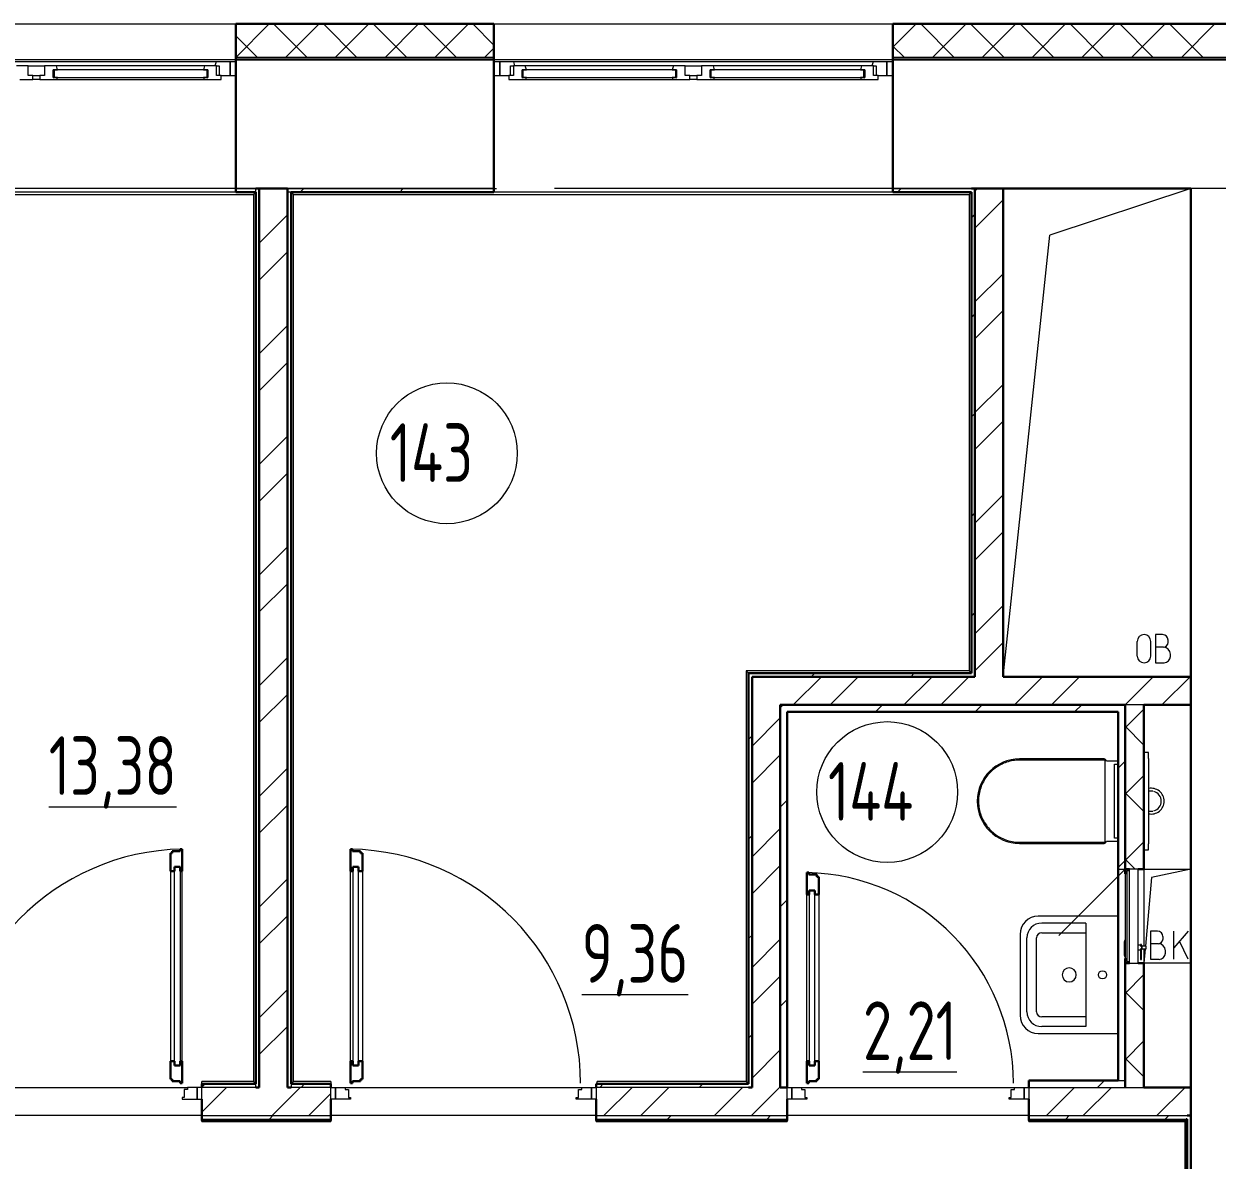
# Model space of a CAD drawing. Header units: millimetres. Extents: x -396912 to 182286, y -43638 to 41610.
# Drawn here: x -34369 to -29284, y 23633 to 28474 of the extents above; entities that cross this region are included whole.
import ezdxf

# ---------------------------------------------------------------- set-up
doc = ezdxf.new("R2010")
doc.units = ezdxf.units.MM
doc.linetypes.add('ADSK_Линия сетки', pattern=[25, 20, -2.5, 0, -2.5])
for name, color, linetype, lineweight in [('_ Окна', 7, 'Continuous', 9), ('Двери', 252, 'Continuous', 9), ('Линии', 7, 'Continuous', 9), ('Марки помещений', 252, 'Continuous', 20), ('Обобщенные модели', 252, 'Continuous', 18), ('Оборудование', 8, 'Continuous', 18), ('Ограждение', 252, 'Continuous', 9), ('Окна', 252, 'Continuous', 9), ('Оси', 252, 'Continuous', 9), ('Перекрытие', 252, 'Continuous', 18), ('Сантехника', 252, 'Continuous', 9), ('Стены внутренние', 7, 'Continuous', 18), ('Стены наружные', 7, 'Continuous', 18), ('Стены штриховка', 7, 'Continuous', 9)]:
    doc.layers.add(name, color=color, linetype=linetype, lineweight=lineweight)
doc.layers.add('Двери открывание', color=7, linetype='Continuous', lineweight=9, true_color=0xc0c0c0)
doc.styles.add('GOST Common_3', font='', dxfattribs={"height": 3.5})
doc.styles.get('GOST Common_3').set_extended_font_data('GOST 2.304 type A')
pattern_1 = [(0, (-32121.8, 94), (0, 600), []), (90, (-32121.8, 94), (-600, 4e-14), [])]

# ---------------------------------------------------------------- blocks, each defined once
blk = doc.blocks.new('1 этаж')
at = {"layer": 'Ограждение', "true_color": 0x636466}
h = blk.add_hatch(dxfattribs=at)
h.set_pattern_fill('FP_33', color=251, style=0, pattern_type=2)
h.set_pattern_definition([(0, (-32126.8, 94), (0, 600), []), (90, (-32126.8, 94), (-600, 4e-14), [])])
h.paths.add_polyline_path([(-36817.8, 22879.3), (-36817.8, 22884.3), (-37632.8, 22884.3), (-37632.8, 22879.3)])
h = blk.add_hatch(dxfattribs=at)
h.set_pattern_fill('FP_25', color=251, style=0, pattern_type=2)
h.set_pattern_definition(pattern_1)
h.paths.add_polyline_path([(-35122.8, 22879.3), (-35117.8, 22884.3), (-35787.8, 22884.3), (-35787.8, 22879.3), (-35197.1, 22879.3)])
h = blk.add_hatch(dxfattribs=at)
h.set_pattern_fill('FP_25', color=251, style=0, pattern_type=2)
h.set_pattern_definition(pattern_1)
h.paths.add_polyline_path([(-35117.8, 21324.3), (-35117.8, 22884.3), (-35122.8, 22879.3), (-35122.8, 21329.3), (-35119.2, 21325.7)])
at = {"color": 251, "lineweight": 18, "true_color": 0x636466}
for p, q in [((-35297.8, 23954.3), (-35097.8, 23954.3)), ((-35097.8, 23954.3), (-35265.4, 23919.6)), ((-35265.4, 23919.6), (-35291.4, 23626.9)), ((-35239.7, 23690.4), (-35269.7, 23690.4)), ((-35269.7, 23690.4), (-35269.7, 23570.4)), ((-35216.3, 23657), (-35216.3, 23667)), ((-35109.7, 23690.4), (-35169.7, 23618.8)), ((-35169.7, 23570.4), (-35169.7, 23690.4)), ((-35292.5, 23614.6), (-35297.8, 23554.3)), ((-35236.3, 23637), (-35269.7, 23637)), ((-35206.3, 23597), (-35206.3, 23607)), ((-35109.7, 23570.4), (-35145.6, 23647.5)), ((-35097.8, 23554.3), (-35297.8, 23554.3)), ((-35269.7, 23570.4), (-35233, 23570.4))]:
    blk.add_line(p, q, dxfattribs=at)
for centre, radius, start, end in [((-35239.7, 23667), 23.3, 0, 90), ((-35236.3, 23657), 20, 270, 0), ((-35236.3, 23607), 30, 0, 90), ((-35233, 23597), 26.7, 270, 0)]:
    blk.add_arc(centre, radius, start, end, dxfattribs=at)
at = {"layer": '_ Окна', "color": 251, "lineweight": 18, "true_color": 0x636466}
for p, q in [((-40052.8, 27377.3), (-40103.2, 27377.3)), ((-40052.8, 27336.3), (-40052.8, 27377.3)), ((-39982.8, 27377.3), (-39982.8, 27336.3)), ((-39932.4, 27377.3), (-39982.8, 27377.3)), ((-39927.8, 27360.3), (-39932.4, 27377.3)), ((-39301.2, 27377.3), (-39305.8, 27360.3)), ((-39250.8, 27377.3), (-39301.2, 27377.3)), ((-39252.2, 27394.3), (-39256.8, 27377.3)), ((-39192.8, 27394.3), (-39252.2, 27394.3)), ((-39250.8, 27336.3), (-39250.8, 27377.3)), ((-39250.8, 27377.3), (-39238.8, 27377.3)), ((-39238.8, 27377.3), (-39238.8, 27336.3)), ((-39192.8, 27336.3), (-39192.8, 27394.3)), ((-37983.4, 27394.3), (-38042.8, 27394.3)), ((-38042.8, 27394.3), (-38042.8, 27336.3)), ((-37996.8, 27336.3), (-37996.8, 27377.3)), ((-37996.8, 27377.3), (-37984.8, 27377.3)), ((-37984.8, 27377.3), (-37984.8, 27336.3)), ((-37934.4, 27377.3), (-37984.8, 27377.3)), ((-37978.8, 27377.3), (-37983.4, 27394.3)), ((-37929.8, 27360.3), (-37934.4, 27377.3)), ((-37303.2, 27377.3), (-37307.8, 27360.3)), ((-37252.8, 27377.3), (-37303.2, 27377.3)), ((-37252.8, 27336.3), (-37252.8, 27377.3)), ((-37182.8, 27377.3), (-37182.8, 27336.3)), ((-37132.4, 27377.3), (-37182.8, 27377.3)), ((-37127.8, 27360.3), (-37132.4, 27377.3)), ((-36501.2, 27377.3), (-36505.8, 27360.3)), ((-36450.8, 27377.3), (-36501.2, 27377.3)), ((-36452.2, 27394.3), (-36456.8, 27377.3)), ((-36392.8, 27394.3), (-36452.2, 27394.3)), ((-36450.8, 27336.3), (-36450.8, 27377.3)), ((-36450.8, 27377.3), (-36438.8, 27377.3)), ((-36438.8, 27377.3), (-36438.8, 27336.3)), ((-36392.8, 27336.3), (-36392.8, 27394.3)), ((-40088.8, 27319.3), (-40032.8, 27319.3)), ((-40032.8, 27336.3), (-40052.8, 27336.3)), ((-40032.8, 27319.3), (-40032.8, 27336.3)), ((-39982.8, 27336.3), (-40002.8, 27336.3)), ((-40002.8, 27336.3), (-40002.8, 27319.3)), ((-40002.8, 27319.3), (-39946.8, 27319.3)), ((-39946.8, 27319.3), (-39945.8, 27320.3)), ((-39945.8, 27328.3), (-39945.8, 27360.3)), ((-39945.8, 27360.3), (-39927.8, 27360.3)), ((-39927.8, 27328.3), (-39945.8, 27328.3)), ((-39945.8, 27320.3), (-39944.8, 27319.3)), ((-39944.8, 27319.3), (-39930.2, 27319.3)), ((-39930.2, 27319.3), (-39927.8, 27328.3)), ((-39305.8, 27360.3), (-39287.8, 27360.3)), ((-39287.8, 27328.3), (-39305.8, 27328.3)), ((-39305.8, 27328.3), (-39303.4, 27319.3)), ((-39303.4, 27319.3), (-39288.8, 27319.3)), ((-39288.8, 27319.3), (-39287.8, 27320.3)), ((-39287.8, 27360.3), (-39287.8, 27328.3)), ((-39287.8, 27320.3), (-39286.8, 27319.3)), ((-39286.8, 27319.3), (-39230.8, 27319.3)), ((-39230.8, 27336.3), (-39250.8, 27336.3)), ((-39230.8, 27319.3), (-39230.8, 27336.3)), ((-39230.8, 27336.3), (-39192.8, 27336.3)), ((-38042.8, 27336.3), (-38004.8, 27336.3)), ((-37984.8, 27336.3), (-38004.8, 27336.3)), ((-38004.8, 27336.3), (-38004.8, 27319.3)), ((-38004.8, 27319.3), (-37948.8, 27319.3)), ((-37948.8, 27319.3), (-37947.8, 27320.3)), ((-37947.8, 27328.3), (-37947.8, 27360.3)), ((-37947.8, 27360.3), (-37929.8, 27360.3)), ((-37929.8, 27328.3), (-37947.8, 27328.3)), ((-37947.8, 27320.3), (-37946.8, 27319.3)), ((-37946.8, 27319.3), (-37932.2, 27319.3)), ((-37932.2, 27319.3), (-37929.8, 27328.3)), ((-37307.8, 27360.3), (-37289.8, 27360.3)), ((-37289.8, 27328.3), (-37307.8, 27328.3)), ((-37307.8, 27328.3), (-37305.4, 27319.3)), ((-37305.4, 27319.3), (-37290.8, 27319.3)), ((-37290.8, 27319.3), (-37289.8, 27320.3)), ((-37289.8, 27360.3), (-37289.8, 27328.3)), ((-37289.8, 27320.3), (-37288.8, 27319.3)), ((-37288.8, 27319.3), (-37232.8, 27319.3)), ((-37232.8, 27336.3), (-37252.8, 27336.3)), ((-37232.8, 27319.3), (-37232.8, 27336.3)), ((-37182.8, 27336.3), (-37202.8, 27336.3)), ((-37202.8, 27336.3), (-37202.8, 27319.3)), ((-37202.8, 27319.3), (-37146.8, 27319.3)), ((-37146.8, 27319.3), (-37145.8, 27320.3)), ((-37145.8, 27328.3), (-37145.8, 27360.3)), ((-37145.8, 27360.3), (-37127.8, 27360.3)), ((-37127.8, 27328.3), (-37145.8, 27328.3)), ((-37145.8, 27320.3), (-37144.8, 27319.3)), ((-37144.8, 27319.3), (-37130.2, 27319.3)), ((-37130.2, 27319.3), (-37127.8, 27328.3)), ((-36505.8, 27360.3), (-36487.8, 27360.3)), ((-36487.8, 27328.3), (-36505.8, 27328.3)), ((-36505.8, 27328.3), (-36503.4, 27319.3)), ((-36503.4, 27319.3), (-36488.8, 27319.3)), ((-36488.8, 27319.3), (-36487.8, 27320.3)), ((-36487.8, 27360.3), (-36487.8, 27328.3)), ((-36487.8, 27320.3), (-36486.8, 27319.3)), ((-36486.8, 27319.3), (-36430.8, 27319.3)), ((-36430.8, 27336.3), (-36450.8, 27336.3)), ((-36430.8, 27319.3), (-36430.8, 27336.3)), ((-36430.8, 27336.3), (-36392.8, 27336.3))]:
    blk.add_line(p, q, dxfattribs=at)
at = {"layer": '_ Окна', "color": 251, "true_color": 0x636466}
for p, q in [((-39167.8, 27394.3), (-39192.8, 27394.3)), ((-39192.8, 27394.3), (-39192.8, 27336.3)), ((-38042.8, 27394.3), (-38067.8, 27394.3)), ((-38042.8, 27336.3), (-38042.8, 27394.3)), ((-36367.8, 27394.3), (-36392.8, 27394.3)), ((-36392.8, 27394.3), (-36392.8, 27336.3)), ((-39942.8, 27360.3), (-39945.8, 27360.3)), ((-39945.8, 27360.3), (-39945.8, 27328.3)), ((-39945.8, 27328.3), (-39942.8, 27328.3)), ((-39290.8, 27360.3), (-39942.8, 27360.3)), ((-39942.8, 27360.3), (-39942.8, 27328.3)), ((-39942.8, 27328.3), (-39942.8, 27360.3)), ((-39942.8, 27328.3), (-39290.8, 27328.3)), ((-39290.8, 27328.3), (-39290.8, 27360.3)), ((-39290.8, 27360.3), (-39290.8, 27328.3)), ((-39287.8, 27360.3), (-39290.8, 27360.3)), ((-39290.8, 27328.3), (-39287.8, 27328.3)), ((-39287.8, 27328.3), (-39287.8, 27360.3)), ((-39192.8, 27336.3), (-39167.8, 27336.3)), ((-38067.8, 27336.3), (-38042.8, 27336.3)), ((-37944.8, 27360.3), (-37947.8, 27360.3)), ((-37947.8, 27360.3), (-37947.8, 27328.3)), ((-37947.8, 27328.3), (-37944.8, 27328.3)), ((-37292.8, 27360.3), (-37944.8, 27360.3)), ((-37944.8, 27360.3), (-37944.8, 27328.3)), ((-37944.8, 27328.3), (-37944.8, 27360.3)), ((-37944.8, 27328.3), (-37292.8, 27328.3)), ((-37292.8, 27328.3), (-37292.8, 27360.3)), ((-37292.8, 27360.3), (-37292.8, 27328.3)), ((-37289.8, 27360.3), (-37292.8, 27360.3)), ((-37292.8, 27328.3), (-37289.8, 27328.3)), ((-37289.8, 27328.3), (-37289.8, 27360.3)), ((-37142.8, 27360.3), (-37145.8, 27360.3)), ((-37145.8, 27360.3), (-37145.8, 27328.3)), ((-37145.8, 27328.3), (-37142.8, 27328.3)), ((-36490.8, 27360.3), (-37142.8, 27360.3)), ((-37142.8, 27360.3), (-37142.8, 27328.3)), ((-37142.8, 27328.3), (-37142.8, 27360.3)), ((-37142.8, 27328.3), (-36490.8, 27328.3)), ((-36490.8, 27328.3), (-36490.8, 27360.3)), ((-36490.8, 27360.3), (-36490.8, 27328.3)), ((-36487.8, 27360.3), (-36490.8, 27360.3)), ((-36490.8, 27328.3), (-36487.8, 27328.3)), ((-36487.8, 27328.3), (-36487.8, 27360.3)), ((-36392.8, 27336.3), (-36367.8, 27336.3))]:
    blk.add_line(p, q, dxfattribs=at)
at = {"layer": 'Двери', "color": 251, "lineweight": 30, "true_color": 0x636466}
for p, q in [((-39438.8, 24022.3), (-39446.8, 24022.3)), ((-39446.8, 24022.3), (-39446.8, 23946.3)), ((-39404.8, 24031.3), (-39438.8, 24031.3)), ((-39438.8, 24031.3), (-39438.8, 24022.3)), ((-39396.8, 24040.3), (-39404.8, 24040.3)), ((-39404.8, 24040.3), (-39404.8, 24031.3)), ((-39396.8, 23946.3), (-39396.8, 24040.3)), ((-38678.8, 24040.3), (-38670.8, 24040.3)), ((-38678.8, 23946.3), (-38678.8, 24040.3)), ((-38670.8, 24040.3), (-38670.8, 24031.3)), ((-38670.8, 24031.3), (-38636.8, 24031.3)), ((-38636.8, 24031.3), (-38636.8, 24022.3)), ((-38636.8, 24022.3), (-38628.8, 24022.3)), ((-38628.8, 24022.3), (-38628.8, 23946.3)), ((-39429.8, 23946.3), (-39429.8, 23964.3)), ((-39429.8, 23964.3), (-39405.8, 23964.3)), ((-39405.8, 23964.3), (-39405.8, 23946.3)), ((-38669.8, 23964.3), (-38669.8, 23946.3)), ((-38645.8, 23964.3), (-38669.8, 23964.3)), ((-38645.8, 23946.3), (-38645.8, 23964.3)), ((-39446.8, 23946.3), (-39429.8, 23946.3)), ((-39405.8, 23946.3), (-39396.8, 23946.3)), ((-38669.8, 23946.3), (-38678.8, 23946.3)), ((-38628.8, 23946.3), (-38645.8, 23946.3)), ((-36733.8, 23940.3), (-36725.8, 23940.3)), ((-36733.8, 23846.3), (-36733.8, 23940.3)), ((-36725.8, 23940.3), (-36725.8, 23931.3)), ((-36725.8, 23931.3), (-36691.8, 23931.3)), ((-36691.8, 23931.3), (-36691.8, 23922.3)), ((-36691.8, 23922.3), (-36683.8, 23922.3)), ((-36683.8, 23922.3), (-36683.8, 23846.3)), ((-36724.8, 23864.3), (-36724.8, 23846.3)), ((-36700.8, 23864.3), (-36724.8, 23864.3)), ((-36700.8, 23846.3), (-36700.8, 23864.3)), ((-36724.8, 23846.3), (-36733.8, 23846.3)), ((-36683.8, 23846.3), (-36700.8, 23846.3)), ((-39446.8, 23136.3), (-39446.8, 23060.3)), ((-39446.8, 23136.3), (-39429.8, 23136.3)), ((-39429.8, 23136.3), (-39429.8, 23118.3)), ((-39429.8, 23118.3), (-39405.8, 23118.3)), ((-39405.8, 23136.3), (-39396.8, 23136.3)), ((-39405.8, 23118.3), (-39405.8, 23136.3)), ((-39396.8, 23042.3), (-39396.8, 23136.3)), ((-38678.8, 23042.3), (-38678.8, 23136.3)), ((-38669.8, 23136.3), (-38678.8, 23136.3)), ((-38669.8, 23118.3), (-38669.8, 23136.3)), ((-38645.8, 23118.3), (-38669.8, 23118.3)), ((-38645.8, 23136.3), (-38645.8, 23118.3)), ((-38628.8, 23136.3), (-38645.8, 23136.3)), ((-38628.8, 23136.3), (-38628.8, 23060.3)), ((-36733.8, 23042.3), (-36733.8, 23136.3)), ((-36724.8, 23136.3), (-36733.8, 23136.3)), ((-36724.8, 23118.3), (-36724.8, 23136.3)), ((-36700.8, 23118.3), (-36724.8, 23118.3)), ((-36700.8, 23136.3), (-36700.8, 23118.3)), ((-36683.8, 23136.3), (-36700.8, 23136.3)), ((-36683.8, 23136.3), (-36683.8, 23060.3)), ((-39446.8, 23060.3), (-39438.8, 23060.3)), ((-39438.8, 23060.3), (-39438.8, 23051.3)), ((-39438.8, 23051.3), (-39404.8, 23051.3)), ((-39404.8, 23051.3), (-39404.8, 23042.3)), ((-39404.8, 23042.3), (-39396.8, 23042.3)), ((-38670.8, 23042.3), (-38678.8, 23042.3)), ((-38670.8, 23051.3), (-38670.8, 23042.3)), ((-38636.8, 23051.3), (-38670.8, 23051.3)), ((-38636.8, 23060.3), (-38636.8, 23051.3)), ((-38628.8, 23060.3), (-38636.8, 23060.3)), ((-36725.8, 23042.3), (-36733.8, 23042.3)), ((-36725.8, 23051.3), (-36725.8, 23042.3)), ((-36691.8, 23051.3), (-36725.8, 23051.3)), ((-36691.8, 23060.3), (-36691.8, 23051.3)), ((-36683.8, 23060.3), (-36691.8, 23060.3))]:
    blk.add_line(p, q, dxfattribs=at)
at = {"layer": 'Двери', "color": 251, "true_color": 0x636466}
for p, q in [((-39429.8, 23118.3), (-39429.8, 23964.3)), ((-39429.8, 23964.3), (-39405.8, 23964.3)), ((-39405.8, 23964.3), (-39405.8, 23118.3)), ((-38669.8, 23964.3), (-38669.8, 23118.3)), ((-38645.8, 23964.3), (-38669.8, 23964.3)), ((-38645.8, 23118.3), (-38645.8, 23964.3)), ((-39446.8, 23946.3), (-39446.8, 23136.3)), ((-39396.8, 23136.3), (-39396.8, 23946.3)), ((-38678.8, 23136.3), (-38678.8, 23946.3)), ((-38628.8, 23946.3), (-38628.8, 23136.3)), ((-36724.8, 23864.3), (-36724.8, 23118.3)), ((-36700.8, 23864.3), (-36724.8, 23864.3)), ((-36700.8, 23118.3), (-36700.8, 23864.3)), ((-36733.8, 23136.3), (-36733.8, 23846.3)), ((-36683.8, 23846.3), (-36683.8, 23136.3)), ((-39405.8, 23118.3), (-39429.8, 23118.3)), ((-38669.8, 23118.3), (-38645.8, 23118.3)), ((-36724.8, 23118.3), (-36700.8, 23118.3)), ((-39373.8, 23016.3), (-39387.8, 23016.3)), ((-39387.8, 23016.3), (-39387.8, 22982.3)), ((-39373.8, 23024.3), (-39373.8, 23016.3)), ((-39332.8, 23024.3), (-39373.8, 23024.3)), ((-39312.8, 23024.3), (-39332.8, 23024.3)), ((-39332.8, 23024.3), (-39332.8, 22974.3)), ((-39332.8, 22974.3), (-39332.8, 23024.3)), ((-39312.8, 22974.3), (-39312.8, 23024.3)), ((-38762.8, 23024.3), (-38742.8, 23024.3)), ((-38762.8, 22974.3), (-38762.8, 23024.3)), ((-38742.8, 23024.3), (-38742.8, 22974.3)), ((-38742.8, 23024.3), (-38701.8, 23024.3)), ((-38742.8, 22974.3), (-38742.8, 23024.3)), ((-38701.8, 23024.3), (-38701.8, 23016.3)), ((-38701.8, 23016.3), (-38687.8, 23016.3)), ((-38687.8, 23016.3), (-38687.8, 22982.3)), ((-37707.8, 23016.3), (-37693.8, 23016.3)), ((-37707.8, 22982.3), (-37707.8, 23016.3)), ((-37693.8, 23016.3), (-37693.8, 23024.3)), ((-37693.8, 23024.3), (-37652.8, 23024.3)), ((-37652.8, 23024.3), (-37632.8, 23024.3)), ((-37652.8, 22974.3), (-37652.8, 23024.3)), ((-37652.8, 23024.3), (-37652.8, 22974.3)), ((-37632.8, 23024.3), (-37632.8, 22974.3)), ((-36817.8, 23024.3), (-36797.8, 23024.3)), ((-36817.8, 22974.3), (-36817.8, 23024.3)), ((-36797.8, 23024.3), (-36797.8, 22974.3)), ((-36797.8, 23024.3), (-36756.8, 23024.3)), ((-36797.8, 22974.3), (-36797.8, 23024.3)), ((-36756.8, 23024.3), (-36756.8, 23016.3)), ((-36756.8, 23016.3), (-36742.8, 23016.3)), ((-36742.8, 23016.3), (-36742.8, 22982.3)), ((-35862.8, 23016.3), (-35848.8, 23016.3)), ((-35862.8, 22982.3), (-35862.8, 23016.3)), ((-35848.8, 23016.3), (-35848.8, 23024.3)), ((-35848.8, 23024.3), (-35807.8, 23024.3)), ((-35807.8, 23024.3), (-35787.8, 23024.3)), ((-35807.8, 22974.3), (-35807.8, 23024.3)), ((-35807.8, 23024.3), (-35807.8, 22974.3)), ((-35787.8, 23024.3), (-35787.8, 22974.3)), ((-39387.8, 22982.3), (-39396.8, 22982.3)), ((-39396.8, 22982.3), (-39396.8, 22974.3)), ((-39396.8, 22974.3), (-39332.8, 22974.3)), ((-39332.8, 22974.3), (-39312.8, 22974.3)), ((-38742.8, 22974.3), (-38762.8, 22974.3)), ((-38678.8, 22974.3), (-38742.8, 22974.3)), ((-38687.8, 22982.3), (-38678.8, 22982.3)), ((-38678.8, 22982.3), (-38678.8, 22974.3)), ((-37716.8, 22982.3), (-37707.8, 22982.3)), ((-37716.8, 22974.3), (-37716.8, 22982.3)), ((-37652.8, 22974.3), (-37716.8, 22974.3)), ((-37632.8, 22974.3), (-37652.8, 22974.3)), ((-36797.8, 22974.3), (-36817.8, 22974.3)), ((-36733.8, 22974.3), (-36797.8, 22974.3)), ((-36742.8, 22982.3), (-36733.8, 22982.3)), ((-36733.8, 22982.3), (-36733.8, 22974.3)), ((-35871.8, 22982.3), (-35862.8, 22982.3)), ((-35871.8, 22974.3), (-35871.8, 22982.3)), ((-35807.8, 22974.3), (-35871.8, 22974.3)), ((-35787.8, 22974.3), (-35807.8, 22974.3))]:
    blk.add_line(p, q, dxfattribs=at)
at = {"layer": 'Двери открывание', "color": 251, "true_color": 0x636466}
for centre, radius, start, end in [((-39378.8, 23042.3), 998, 91.0334, 180), ((-38696.8, 23042.3), 998, 0, 88.9666), ((-36751.8, 23042.3), 898, 0, 88.8515)]:
    blk.add_arc(centre, radius, start, end, dxfattribs=at)
at = {"layer": 'Линии', "color": 251, "lineweight": 18, "ltscale": 100, "true_color": 0x636466}
for p, q in [((-35097.8, 26854.3), (-35698.1, 26656.6)), ((-35897.8, 24774.3), (-35698.1, 26656.6)), ((-35325.8, 24862.5), (-35325.8, 24925.2)), ((-35268.4, 24862.5), (-35268.4, 24925.2)), ((-35218.2, 24953.8), (-35248.2, 24953.8)), ((-35248.2, 24953.8), (-35248.2, 24833.8)), ((-35194.9, 24920.5), (-35194.9, 24930.5)), ((-35214.9, 24900.5), (-35248.2, 24900.5)), ((-35184.9, 24860.5), (-35184.9, 24870.5)), ((-35248.2, 24833.8), (-35211.6, 24833.8))]:
    blk.add_line(p, q, dxfattribs=at)
at = {"layer": 'Линии', "color": 251, "lineweight": 18, "true_color": 0x636466}
for centre, radius, start, end in [((-35297.1, 24925.2), 28.7, 0, 180), ((-35218.2, 24930.5), 23.3, 0, 90), ((-35214.9, 24920.5), 20, 270, 0), ((-35214.9, 24870.5), 30, 0, 90), ((-35297.1, 24862.5), 28.7, 180, 0), ((-35211.6, 24860.5), 26.7, 270, 0)]:
    blk.add_arc(centre, radius, start, end, dxfattribs=at)
at = {"layer": 'Марки помещений', "color": 251, "true_color": 0x636466}
for centre in [(-38268.3, 25726.5), (-36391.8, 24283.1)]:
    blk.add_circle(centre, 300, dxfattribs=at)
at = {"layer": 'Обобщенные модели', "color": 251, "true_color": 0x636466}
for p, q in [((-35407.8, 23754.3), (-35747.8, 23754.3)), ((-35545.8, 23724.9), (-35733, 23724.9)), ((-35545.8, 23724.9), (-35545.8, 23283.7)), ((-35825.8, 23676.3), (-35825.8, 23504.2)), ((-35796.5, 23347.2), (-35796.5, 23661.3)), ((-35755.2, 23347.2), (-35755.2, 23661.3)), ((-35733, 23683.6), (-35545.8, 23683.6)), ((-35825.8, 23504.2), (-35825.8, 23332.2)), ((-35545.8, 23325), (-35733, 23325)), ((-35747.8, 23254.2), (-35407.8, 23254.2)), ((-35545.8, 23283.7), (-35733, 23283.7))]:
    blk.add_line(p, q, dxfattribs=at)
blk.add_circle((-35474.1, 23504.3), 17.5, dxfattribs=at)
for centre, radius, start, end in [((-35747.8, 23676.3), 78, 90, 180), ((-35733, 23661.3), 63.6, 90, 180), ((-35733, 23661.3), 22.3, 90, 180), ((-35616, 23503.9), 30, 90, 270), ((-35616, 23503.9), 30, 270, 90), ((-35733, 23347.2), 63.6, 180, 270), ((-35733, 23347.2), 22.3, 180, 270), ((-35747.8, 23332.2), 78, 180, 270)]:
    blk.add_arc(centre, radius, start, end, dxfattribs=at)
at = {"layer": 'Оборудование', "color": 251, "true_color": 0x636466}
for p, q in [((-35377.8, 23954.3), (-35660.6, 23671.4)), ((-35322.8, 23954.3), (-35359.2, 23954.3)), ((-35322.8, 23554.3), (-35322.8, 23954.3)), ((-35377.8, 23935.3), (-35377.8, 23573.3)), ((-35372.3, 23935.3), (-35377.8, 23935.3)), ((-35370.8, 23946.3), (-35370.8, 23562.2)), ((-35360.1, 23947.3), (-35369.8, 23947.3)), ((-35360.1, 23953.4), (-35360.1, 23555.2)), ((-35377.8, 23650.8), (-35379.8, 23650.8)), ((-35379.8, 23650.8), (-35379.8, 23646.8)), ((-35379.8, 23586.3), (-35379.8, 23646.8)), ((-35306.9, 23630.4), (-35322.8, 23630.4)), ((-35322.8, 23611.1), (-35306.9, 23611.1)), ((-35307.4, 23633.9), (-35312.4, 23633.9)), ((-35312.4, 23633.9), (-35312.4, 23625.6)), ((-35312.4, 23615.9), (-35312.4, 23570.1)), ((-35307.4, 23625.6), (-35307.4, 23633.9)), ((-35307.4, 23570.1), (-35307.4, 23615.9)), ((-35306.9, 23611.1), (-35306.9, 23630.4)), ((-35305, 23626.9), (-35306.9, 23628.8)), ((-35306.9, 23612.7), (-35305, 23614.6)), ((-35287.5, 23626.9), (-35305, 23626.9)), ((-35305, 23614.6), (-35305, 23626.9)), ((-35305, 23614.6), (-35287.5, 23614.6)), ((-35287.5, 23614.6), (-35287.5, 23626.9)), ((-35379.8, 23586.3), (-35379.8, 23582.3)), ((-35379.8, 23582.3), (-35377.8, 23582.3)), ((-35377.8, 23573.3), (-35372.3, 23573.3)), ((-35369.8, 23561.3), (-35360.1, 23561.3)), ((-35359.2, 23554.3), (-35322.8, 23554.3)), ((-35312.4, 23570.1), (-35307.4, 23570.1))]:
    blk.add_line(p, q, dxfattribs=at)
for points, knots in [([(-35359.2, 23954.3), (-35359.3, 23954.3), (-35359.4, 23954.2), (-35359.7, 23954.2), (-35359.8, 23954), (-35360, 23953.8), (-35360, 23953.7), (-35360.1, 23953.6), (-35360.1, 23953.4), (-35360.1, 23953.4)], [-1, -1, -1, -1, -0.833333, -0.666667, -0.5, -0.333333, -0.25, -0.166667, 0, 0, 0, 0]), ([(-35370.8, 23936.8), (-35370.8, 23936.7), (-35370.8, 23936.5), (-35370.9, 23936.2), (-35371, 23936), (-35371.1, 23935.9), (-35371.2, 23935.7), (-35371.4, 23935.6), (-35371.6, 23935.5), (-35371.7, 23935.4), (-35372, 23935.3), (-35372.2, 23935.3), (-35372.3, 23935.3)], [-1, -1, -1, -1, -0.833333, -0.75, -0.666667, -0.583333, -0.5, -0.416667, -0.333333, -0.25, -0.166667, 0, 0, 0, 0]), ([(-35369.8, 23947.3), (-35369.9, 23947.3), (-35370.1, 23947.2), (-35370.3, 23947.2), (-35370.5, 23947), (-35370.6, 23946.9), (-35370.7, 23946.8), (-35370.7, 23946.7), (-35370.8, 23946.5), (-35370.8, 23946.4), (-35370.8, 23946.3)], [-1, -1, -1, -1, -0.833333, -0.666667, -0.541667, -0.416667, -0.333333, -0.25, -0.166667, 0, 0, 0, 0]), ([(-35372.3, 23573.3), (-35372.2, 23573.3), (-35372, 23573.2), (-35371.7, 23573.2), (-35371.6, 23573.1), (-35371.4, 23573), (-35371.2, 23572.8), (-35371.1, 23572.7), (-35371, 23572.5), (-35370.9, 23572.3), (-35370.8, 23572.1), (-35370.8, 23571.9), (-35370.8, 23571.7)], [0, 0, 0, 0, 0.166667, 0.25, 0.333333, 0.416667, 0.5, 0.583333, 0.666667, 0.75, 0.833333, 1, 1, 1, 1]), ([(-35370.8, 23562.2), (-35370.8, 23562.1), (-35370.8, 23562), (-35370.7, 23561.9), (-35370.7, 23561.7), (-35370.6, 23561.6), (-35370.5, 23561.5), (-35370.3, 23561.4), (-35370.1, 23561.3), (-35369.9, 23561.3), (-35369.8, 23561.3)], [0, 0, 0, 0, 0.166667, 0.25, 0.333333, 0.416667, 0.541667, 0.666667, 0.833333, 1, 1, 1, 1]), ([(-35360.1, 23555.2), (-35360.1, 23555.1), (-35360.1, 23555), (-35360, 23554.8), (-35360, 23554.7), (-35359.8, 23554.5), (-35359.7, 23554.4), (-35359.4, 23554.3), (-35359.3, 23554.3), (-35359.2, 23554.3)], [0, 0, 0, 0, 0.166667, 0.25, 0.333333, 0.5, 0.666667, 0.833333, 1, 1, 1, 1])]:
    blk.add_open_spline(points, degree=3, knots=knots, dxfattribs=at)
at = {"layer": 'Ограждение', "color": 251, "true_color": 0x636466}
for p, q in [((-44322.8, 26829.3), (-39092.8, 26829.3)), ((-39092.8, 26829.3), (-39082.8, 26839.3)), ((-39092.8, 26829.3), (-39092.8, 23049.3)), ((-38932.8, 26839.3), (-38922.8, 26829.3)), ((-38922.8, 26829.3), (-36042.8, 26829.3)), ((-38922.8, 23049.3), (-38922.8, 26829.3)), ((-36042.8, 26829.3), (-36032.8, 26839.3)), ((-36042.8, 26829.3), (-36042.8, 24799.3)), ((-36042.8, 24799.3), (-36992.8, 24799.3)), ((-36992.8, 24799.3), (-36982.8, 24789.3)), ((-36992.8, 24799.3), (-36992.8, 23049.3)), ((-36042.8, 24799.3), (-36032.8, 24789.3)), ((-39312.8, 23039.3), (-39312.8, 23049.3)), ((-39092.8, 23049.3), (-39312.8, 23049.3)), ((-39092.8, 23049.3), (-39082.8, 23039.3)), ((-38932.8, 23039.3), (-38922.8, 23049.3)), ((-38762.8, 23049.3), (-38922.8, 23049.3)), ((-38762.8, 23049.3), (-38762.8, 23039.3)), ((-37627.8, 23039.3), (-37627.8, 23049.3)), ((-36992.8, 23049.3), (-37627.8, 23049.3)), ((-36982.8, 23039.3), (-36992.8, 23049.3)), ((-39312.8, 22879.3), (-39312.8, 22884.3)), ((-39312.8, 22879.3), (-38762.8, 22879.3)), ((-38762.8, 22884.3), (-38762.8, 22879.3)), ((-37632.8, 22879.3), (-37632.8, 22884.3)), ((-37632.8, 22879.3), (-36817.8, 22879.3)), ((-36817.8, 22884.3), (-36817.8, 22879.3)), ((-35787.8, 22879.3), (-35787.8, 22884.3)), ((-35787.8, 22879.3), (-35122.8, 22879.3)), ((-35117.8, 22884.3), (-35122.8, 22879.3)), ((-35122.8, 22879.3), (-35122.8, 21329.3))]:
    blk.add_line(p, q, dxfattribs=at)
at = {"layer": 'Окна', "color": 251, "true_color": 0x636466}
for p, q in [((-39252.2, 27394.3), (-40783.4, 27394.3)), ((-40052.8, 27377.3), (-39982.8, 27377.3)), ((-39301.2, 27377.3), (-39932.4, 27377.3)), ((-36452.2, 27394.3), (-37983.4, 27394.3)), ((-37303.2, 27377.3), (-37934.4, 27377.3)), ((-37252.8, 27377.3), (-37182.8, 27377.3)), ((-36501.2, 27377.3), (-37132.4, 27377.3)), ((-40032.8, 27336.3), (-40002.8, 27336.3)), ((-40002.8, 27319.3), (-40032.8, 27319.3)), ((-39946.8, 27319.3), (-39944.8, 27319.3)), ((-39930.2, 27319.3), (-39303.4, 27319.3)), ((-39288.8, 27319.3), (-39286.8, 27319.3)), ((-37948.8, 27319.3), (-37946.8, 27319.3)), ((-37932.2, 27319.3), (-37305.4, 27319.3)), ((-37290.8, 27319.3), (-37288.8, 27319.3)), ((-37232.8, 27336.3), (-37202.8, 27336.3)), ((-37202.8, 27319.3), (-37232.8, 27319.3)), ((-37146.8, 27319.3), (-37144.8, 27319.3)), ((-37130.2, 27319.3), (-36503.4, 27319.3)), ((-36488.8, 27319.3), (-36486.8, 27319.3))]:
    blk.add_line(p, q, dxfattribs=at)
at = {"layer": 'Оси', "color": 251, "linetype": 'ADSK_Линия сетки', "ltscale": 100, "true_color": 0x636466}
blk.add_line((-807.8, 26854.3), (-72530.1, 26854.3), dxfattribs=at)
at = {"layer": 'Перекрытие', "color": 251, "ltscale": 100, "true_color": 0x636466}
for p, q in [((-35297.8, 23954.3), (-35097.8, 23954.3)), ((-35097.8, 23554.3), (-35297.8, 23554.3))]:
    blk.add_line(p, q, dxfattribs=at)
at = {"layer": 'Сантехника', "color": 251, "true_color": 0x636466}
for p, q in [((-35467.8, 24424.3), (-35827.8, 24424.3)), ((-35467.8, 24419.3), (-35827.8, 24419.3)), ((-35462.8, 24074.3), (-35462.8, 24414.3)), ((-35407.8, 24414.3), (-35457.8, 24414.3)), ((-35422.8, 24086.1), (-35422.8, 24402.5)), ((-35422.8, 24402.5), (-35407.8, 24402.5)), ((-35827.8, 24069.3), (-35467.8, 24069.3)), ((-35827.8, 24064.3), (-35467.8, 24064.3)), ((-35457.8, 24074.3), (-35407.8, 24074.3)), ((-35407.8, 24086.1), (-35422.8, 24086.1))]:
    blk.add_line(p, q, dxfattribs=at)
at = {"layer": 'Сантехника', "color": 251, "lineweight": 9, "true_color": 0x636466}
for p, q in [((-35277.8, 24451), (-35297.8, 24451)), ((-35277.8, 24426), (-35277.8, 24451)), ((-35277.8, 24426), (-35277.8, 24062.5)), ((-35277.8, 24037.5), (-35277.8, 24062.5)), ((-35297.8, 24037.5), (-35277.8, 24037.5))]:
    blk.add_line(p, q, dxfattribs=at)
at = {"layer": 'Сантехника', "color": 251, "true_color": 0x636466, "flags": 128}
for points in [[(-35827.8, 24419.3), (-35834.8, 24419.1), (-35841.8, 24418.7), (-35848.8, 24418), (-35855.7, 24417), (-35862.6, 24415.8), (-35869.4, 24414.3), (-35876.2, 24412.5), (-35882.9, 24410.4), (-35889.4, 24408.1), (-35895.9, 24405.5), (-35902.3, 24402.6), (-35908.6, 24399.5), (-35914.8, 24396.1), (-35920.8, 24392.5), (-35926.6, 24388.7), (-35932.3, 24384.6), (-35937.8, 24380.3), (-35943.2, 24375.8), (-35948.4, 24371.1), (-35953.3, 24366.2), (-35958.1, 24361.1), (-35962.7, 24355.8), (-35967, 24350.3), (-35971.2, 24344.6), (-35975.1, 24338.8), (-35978.7, 24332.9), (-35982.1, 24326.8), (-35985.3, 24320.5), (-35988.2, 24314.2), (-35990.9, 24307.7), (-35993.3, 24301.1), (-35995.5, 24294.4), (-35997.3, 24287.7), (-35998.9, 24280.9), (-36000.3, 24274), (-36001.3, 24267.1), (-36002.1, 24260.1), (-36002.6, 24253.2), (-36002.8, 24246.2), (-36002.7, 24239.2), (-36002.4, 24232.2), (-36001.8, 24225.2), (-36000.9, 24218.3), (-35999.7, 24211.4), (-35998.2, 24204.5), (-35996.5, 24197.7), (-35994.5, 24191), (-35992.2, 24184.4), (-35989.7, 24177.9), (-35986.9, 24171.4), (-35983.9, 24165.1), (-35980.6, 24159), (-35977.1, 24152.9), (-35973.3, 24147), (-35969.3, 24141.3), (-35965.1, 24135.7), (-35960.6, 24130.3), (-35955.9, 24125.1), (-35951.1, 24120.1), (-35946, 24115.2), (-35940.8, 24110.6), (-35935.3, 24106.2), (-35929.7, 24102), (-35923.9, 24098), (-35918, 24094.3), (-35911.9, 24090.8), (-35905.7, 24087.6), (-35899.4, 24084.6), (-35893, 24081.9), (-35886.4, 24079.4), (-35879.8, 24077.2), (-35873.1, 24075.2), (-35866.3, 24073.5), (-35859.4, 24072.1), (-35852.5, 24071), (-35845.5, 24070.2), (-35838.6, 24069.6), (-35831.6, 24069.3), (-35827.8, 24069.3)], [(-35462.8, 24414.3), (-35462.8, 24414.5), (-35462.8, 24414.7), (-35462.8, 24414.9), (-35462.9, 24415.1), (-35462.9, 24415.3), (-35462.9, 24415.5), (-35463, 24415.7), (-35463.1, 24415.8), (-35463.1, 24416), (-35463.2, 24416.2), (-35463.3, 24416.4), (-35463.4, 24416.6), (-35463.5, 24416.8), (-35463.6, 24416.9), (-35463.7, 24417.1), (-35463.8, 24417.3), (-35463.9, 24417.4), (-35464, 24417.6), (-35464.2, 24417.7), (-35464.3, 24417.9), (-35464.5, 24418), (-35464.6, 24418.1), (-35464.8, 24418.2), (-35464.9, 24418.4), (-35465.1, 24418.5), (-35465.3, 24418.6), (-35465.4, 24418.7), (-35465.6, 24418.8), (-35465.8, 24418.9), (-35466, 24418.9), (-35466.2, 24419), (-35466.4, 24419.1), (-35466.6, 24419.1), (-35466.8, 24419.2), (-35467, 24419.2), (-35467.1, 24419.2), (-35467.3, 24419.2), (-35467.5, 24419.3), (-35467.7, 24419.3), (-35467.8, 24419.3)], [(-35467.8, 24069.3), (-35467.6, 24069.3), (-35467.4, 24069.3), (-35467.2, 24069.3), (-35467, 24069.3), (-35466.8, 24069.4), (-35466.6, 24069.4), (-35466.4, 24069.5), (-35466.2, 24069.5), (-35466, 24069.6), (-35465.9, 24069.7), (-35465.7, 24069.7), (-35465.5, 24069.8), (-35465.3, 24069.9), (-35465.1, 24070), (-35465, 24070.1), (-35464.8, 24070.3), (-35464.7, 24070.4), (-35464.5, 24070.5), (-35464.4, 24070.6), (-35464.2, 24070.8), (-35464.1, 24070.9), (-35463.9, 24071.1), (-35463.8, 24071.2), (-35463.7, 24071.4), (-35463.6, 24071.6), (-35463.5, 24071.7), (-35463.4, 24071.9), (-35463.3, 24072.1), (-35463.2, 24072.3), (-35463.1, 24072.5), (-35463.1, 24072.6), (-35463, 24072.8), (-35463, 24073), (-35462.9, 24073.2), (-35462.9, 24073.4), (-35462.8, 24073.6), (-35462.8, 24073.8), (-35462.8, 24074), (-35462.8, 24074.2), (-35462.8, 24074.3)]]:
    blk.add_lwpolyline(points, dxfattribs=at)
at = {"layer": 'Сантехника', "color": 251, "lineweight": 9, "true_color": 0x636466, "flags": 128}
for points in [[(-35266.4, 24287), (-35266.4, 24287), (-35266.5, 24287), (-35266.7, 24287), (-35266.9, 24287), (-35267.3, 24287), (-35267.6, 24287), (-35268.1, 24287), (-35268.6, 24287), (-35269.2, 24287), (-35269.9, 24287), (-35270.6, 24287), (-35271.4, 24287), (-35272.3, 24287), (-35273.2, 24287), (-35274.2, 24287), (-35275.3, 24287), (-35276.4, 24287), (-35277.5, 24287)], [(-35276.7, 24201.6), (-35275.6, 24201.6), (-35274.5, 24201.6), (-35273.5, 24201.6), (-35272.5, 24201.6), (-35271.7, 24201.6), (-35270.8, 24201.6), (-35270.1, 24201.6), (-35269.4, 24201.6), (-35268.8, 24201.6), (-35268.2, 24201.6), (-35267.8, 24201.6), (-35267.4, 24201.6), (-35267, 24201.6), (-35266.7, 24201.6), (-35266.5, 24201.6), (-35266.4, 24201.6), (-35266.4, 24201.6), (-35266.4, 24201.6)]]:
    blk.add_lwpolyline(points, dxfattribs=at)
at = {"layer": 'Сантехника', "color": 251, "true_color": 0x636466}
for centre, radius, start, end in [((-35827.8, 24244.3), 180, 90, 270), ((-35827.8, 24244.3), 175, 90, 90.9078), ((-35827.8, 24244.3), 175, 90, 90.9078), ((-35467.8, 24414.3), 10, 0, 90), ((-35467.8, 24414.3), 5, 60, 90), ((-35467.8, 24414.3), 5, 60, 90), ((-35467.8, 24414.3), 5, 60, 75), ((-35467.8, 24414.3), 5, 0, 30), ((-35467.8, 24414.3), 5, 0, 30), ((-35467.8, 24414.3), 5, 0, 30), ((-35827.8, 24244.3), 175, 269.0922, 270), ((-35827.8, 24244.3), 175, 269.0922, 270), ((-35467.8, 24074.3), 10, 270, 0), ((-35467.8, 24074.3), 5, 270, 300), ((-35467.8, 24074.3), 5, 270, 300), ((-35467.8, 24074.3), 5, 285, 300), ((-35467.8, 24074.3), 5, 330, 0), ((-35467.8, 24074.3), 5, 330, 0), ((-35467.8, 24074.3), 5, 330, 0)]:
    blk.add_arc(centre, radius, start, end, dxfattribs=at)
at = {"layer": 'Сантехника', "color": 251, "lineweight": 9, "true_color": 0x636466}
for radius, start, end in [(55, 0, 102.0258), (42.7, 80.5014, 92.7572), (42.7, 87.4662, 90), (42.7, 0, 75), (55, 257.9742, 0), (42.7, 285, 0), (42.7, 265.8024, 267.7583), (42.7, 270, 279.1301), (42.7, 270, 272.0828)]:
    blk.add_arc((-35266.4, 24244.3), radius, start, end, dxfattribs=at)
at = {"layer": 'Стены внутренние', "color": 251, "true_color": 0x636466}
for p, q in [((-40867.8, 27556.3), (-39167.8, 27556.3)), ((-38067.8, 27556.3), (-36367.8, 27556.3)), ((-40867.8, 27404.3), (-39167.8, 27404.3)), ((-38067.8, 27404.3), (-36367.8, 27404.3)), ((-39167.8, 26854.3), (-39082.8, 26854.3)), ((-38947.8, 26854.3), (-38067.8, 26854.3)), ((-36367.8, 26854.3), (-36032.8, 26854.3))]:
    blk.add_line(p, q, dxfattribs=at)
at = {"layer": 'Стены внутренние', "color": 251, "lineweight": 30, "true_color": 0x636466}
for p, q in [((-38067.8, 27556.3), (-39167.8, 27556.3)), ((-39167.8, 27556.3), (-39167.8, 27414.3)), ((-38067.8, 27414.3), (-38067.8, 27556.3)), ((-34127.7, 27556.3), (-36367.8, 27556.3)), ((-36367.8, 27556.3), (-36367.8, 27414.3)), ((-38067.8, 27404.3), (-39167.8, 27404.3)), ((-39167.8, 27404.3), (-39167.8, 26854.3)), ((-38067.8, 26854.3), (-38067.8, 27404.3)), ((-34127.7, 27404.3), (-36367.8, 27404.3)), ((-36367.8, 27404.3), (-36367.8, 26854.3)), ((-36032.8, 26854.3), (-36017.8, 26854.3)), ((-35897.8, 26854.3), (-35097.8, 26854.3)), ((-35097.8, 26854.3), (-35097.8, 24774.3)), ((-35097.8, 24654.3), (-35097.8, 23024.3))]:
    blk.add_line(p, q, dxfattribs=at)
at = {"layer": 'Стены внутренние', "color": 251, "linetype": 'Continuous', "lineweight": 9, "true_color": 0x636466}
for p, q in [((-39165.8, 27415.4), (-39026.9, 27554.3)), ((-38865.3, 27414.3), (-39005.3, 27554.3)), ((-38954.8, 27414.3), (-38814.8, 27554.3)), ((-38653.2, 27414.3), (-38793.2, 27554.3)), ((-38760.8, 27554.3), (-38762, 27556.3)), ((-38742.7, 27414.3), (-38602.7, 27554.3)), ((-38617.6, 27556.3), (-38618.7, 27554.3)), ((-38441, 27414.3), (-38581, 27554.3)), ((-38530.5, 27414.3), (-38390.5, 27554.3)), ((-38228.9, 27414.3), (-38368.9, 27554.3)), ((-38318.4, 27414.3), (-38178.4, 27554.3)), ((-38069.8, 27467.3), (-38156.8, 27554.3)), ((-36367.8, 27526), (-36365.8, 27526)), ((-36365.8, 27457.7), (-36269.2, 27554.3)), ((-36107.6, 27414.3), (-36247.6, 27554.3)), ((-36197.1, 27414.3), (-36057.1, 27554.3)), ((-35895.4, 27414.3), (-36035.4, 27554.3)), ((-35985, 27414.3), (-35845, 27554.3)), ((-35683.3, 27414.3), (-35823.3, 27554.3)), ((-35802, 27556.3), (-35803.1, 27554.3)), ((-35772.8, 27414.3), (-35632.8, 27554.3)), ((-35471.2, 27414.3), (-35611.2, 27554.3)), ((-35567.3, 27556.3), (-35568.5, 27554.3)), ((-35560.7, 27414.3), (-35420.7, 27554.3)), ((-35259, 27414.3), (-35399, 27554.3)), ((-35348.6, 27414.3), (-35208.6, 27554.3)), ((-35046.9, 27414.3), (-35186.9, 27554.3)), ((-35136.4, 27414.3), (-34996.4, 27554.3)), ((-39077.4, 27414.3), (-39165.8, 27502.7)), ((-38106.3, 27414.3), (-38069.8, 27450.8)), ((-36319.7, 27414.3), (-36365.8, 27460.4))]:
    blk.add_line(p, q, dxfattribs=at)
at = {"layer": 'Стены наружные', "color": 251, "lineweight": 30, "true_color": 0x636466}
for p, q in [((-39167.8, 27414.3), (-39167.8, 27404.3)), ((-38067.8, 27404.3), (-38067.8, 27414.3)), ((-36367.8, 27414.3), (-36367.8, 27404.3)), ((-39167.8, 26854.3), (-39167.8, 26839.3)), ((-38947.8, 26854.3), (-39082.8, 26854.3)), ((-39067.8, 26854.3), (-39067.8, 23024.3)), ((-38947.8, 26854.3), (-38947.8, 23024.3)), ((-38067.8, 26839.3), (-38067.8, 26854.3)), ((-36367.8, 26854.3), (-36367.8, 26839.3)), ((-36017.8, 26854.3), (-36032.8, 26854.3)), ((-35897.8, 26854.3), (-36017.8, 26854.3)), ((-36017.8, 24774.3), (-36017.8, 26854.3)), ((-35897.8, 24774.3), (-35897.8, 26854.3)), ((-39167.8, 26839.3), (-39082.8, 26839.3)), ((-39082.8, 26839.3), (-39082.8, 23039.3)), ((-38932.8, 26839.3), (-38067.8, 26839.3)), ((-38932.8, 23039.3), (-38932.8, 26839.3)), ((-36367.8, 26839.3), (-36032.8, 26839.3)), ((-36032.8, 26839.3), (-36032.8, 24789.3)), ((-36032.8, 24789.3), (-36982.8, 24789.3)), ((-36982.8, 24789.3), (-36982.8, 23039.3)), ((-36967.8, 24774.3), (-36967.8, 23024.3)), ((-36967.8, 24774.3), (-36017.8, 24774.3)), ((-35097.8, 24774.3), (-35897.8, 24774.3)), ((-35097.8, 24654.3), (-35097.8, 24774.3)), ((-36847.8, 23024.3), (-36847.8, 24654.3)), ((-35377.8, 24654.3), (-36847.8, 24654.3)), ((-36817.8, 24624.3), (-35407.8, 24624.3)), ((-36817.8, 23024.3), (-36817.8, 24624.3)), ((-35407.8, 24624.3), (-35407.8, 23054.3)), ((-35377.8, 23935.3), (-35377.8, 24654.3)), ((-35297.8, 24654.3), (-35097.8, 24654.3)), ((-35297.8, 23954.3), (-35297.8, 24654.3)), ((-35377.8, 23954.3), (-35359.4, 23954.3)), ((-35322.8, 23954.3), (-35297.8, 23954.3)), ((-35377.8, 23024.3), (-35377.8, 23573.3)), ((-35359.4, 23554.3), (-35377.8, 23554.3)), ((-35297.8, 23554.3), (-35322.8, 23554.3)), ((-35297.8, 23024.3), (-35297.8, 23554.3)), ((-39082.8, 23039.3), (-39312.8, 23039.3)), ((-39312.8, 23039.3), (-39312.8, 23024.3)), ((-38762.8, 23039.3), (-38932.8, 23039.3)), ((-38762.8, 23024.3), (-38762.8, 23039.3)), ((-36982.8, 23039.3), (-37632.8, 23039.3)), ((-37632.8, 23039.3), (-37632.8, 23024.3)), ((-35407.8, 23054.3), (-35787.8, 23054.3)), ((-35787.8, 23054.3), (-35787.8, 23024.3)), ((-39067.8, 23024.3), (-39082.8, 23024.3)), ((-38932.8, 23024.3), (-38947.8, 23024.3)), ((-36967.8, 23024.3), (-36982.8, 23024.3)), ((-36817.8, 23024.3), (-36847.8, 23024.3)), ((-35097.8, 23024.3), (-35297.8, 23024.3)), ((-35097.8, 21054.3), (-35097.8, 23024.3)), ((-39312.8, 22974.3), (-39312.8, 22884.3)), ((-38762.8, 22884.3), (-38762.8, 22974.3)), ((-37632.8, 22974.3), (-37632.8, 22884.3)), ((-36817.8, 22884.3), (-36817.8, 22974.3)), ((-35787.8, 22974.3), (-35787.8, 22884.3)), ((-35117.8, 22889.3), (-35112.8, 22889.3)), ((-35112.8, 22904.3), (-35097.8, 22904.3)), ((-35112.8, 22889.3), (-35112.8, 21319.3)), ((-39312.8, 22884.3), (-38762.8, 22884.3)), ((-37632.8, 22884.3), (-36817.8, 22884.3)), ((-35787.8, 22884.3), (-35117.8, 22884.3)), ((-35117.8, 22884.3), (-35117.8, 21324.3))]:
    blk.add_line(p, q, dxfattribs=at)
at = {"layer": 'Стены наружные', "color": 251, "true_color": 0x636466}
for p, q in [((-38067.8, 26854.3), (-38947.8, 26854.3)), ((-39167.8, 26839.3), (-40867.8, 26839.3)), ((-36367.8, 26839.3), (-38067.8, 26839.3)), ((-35297.8, 23954.3), (-35297.8, 23626.9)), ((-35297.8, 23614.6), (-35297.8, 23554.3)), ((-40381.8, 23024.3), (-39373.8, 23024.3)), ((-38701.8, 23024.3), (-37693.8, 23024.3)), ((-36756.8, 23024.3), (-35848.8, 23024.3)), ((-39312.8, 22904.3), (-40442.8, 22904.3)), ((-37632.8, 22904.3), (-38762.8, 22904.3)), ((-35787.8, 22904.3), (-36817.8, 22904.3))]:
    blk.add_line(p, q, dxfattribs=at)
at = {"layer": 'Стены наружные', "color": 251, "linetype": 'Continuous', "lineweight": 9, "true_color": 0x636466}
for p, q in [((-38893.4, 26839.3), (-38878.4, 26854.3)), ((-38469.2, 26839.3), (-38454.2, 26854.3)), ((-36347.8, 26839.3), (-36332.8, 26854.3)), ((-36017.8, 26843.1), (-36006.7, 26854.3)), ((-36017.8, 26686), (-35897.8, 26806)), ((-39067.8, 26621.9), (-38947.8, 26741.9)), ((-36032.8, 26730), (-36017.8, 26745)), ((-39067.8, 26464.8), (-38947.8, 26584.8)), ((-36017.8, 26371.7), (-35897.8, 26491.7)), ((-36032.8, 26305.8), (-36017.8, 26320.8)), ((-36017.8, 26214.5), (-35897.8, 26334.5)), ((-39067.8, 26150.5), (-38947.8, 26270.5)), ((-39067.8, 25993.3), (-38947.8, 26113.3)), ((-36017.8, 25900.2), (-35897.8, 26020.2)), ((-36032.8, 25881.5), (-36017.8, 25896.5)), ((-36017.8, 25743.1), (-35897.8, 25863.1)), ((-39067.8, 25679), (-38947.8, 25799)), ((-39067.8, 25521.8), (-38947.8, 25641.8)), ((-36017.8, 25428.8), (-35897.8, 25548.8)), ((-36032.8, 25457.2), (-36017.8, 25472.2)), ((-36017.8, 25271.6), (-35897.8, 25391.6)), ((-39067.8, 25207.5), (-38947.8, 25327.5)), ((-39067.8, 25050.4), (-38947.8, 25170.4)), ((-36017.8, 24957.3), (-35897.8, 25077.3)), ((-36032.8, 25033), (-36017.8, 25048)), ((-36017.8, 24800.1), (-35897.8, 24920.1)), ((-39067.8, 24736.1), (-38947.8, 24856.1)), ((-36792.3, 24654.3), (-36672.3, 24774.3)), ((-36715.8, 24774.3), (-36700.8, 24789.3)), ((-36635.1, 24654.3), (-36515.1, 24774.3)), ((-36320.8, 24654.3), (-36200.8, 24774.3)), ((-36291.5, 24774.3), (-36276.5, 24789.3)), ((-36163.7, 24654.3), (-36043.7, 24774.3)), ((-35849.4, 24654.3), (-35729.4, 24774.3)), ((-35692.2, 24654.3), (-35572.2, 24774.3)), ((-35377.9, 24654.3), (-35257.9, 24774.3)), ((-35220.7, 24654.3), (-35100.7, 24774.3)), ((-39067.8, 24578.9), (-38947.8, 24698.9)), ((-36847.8, 24642.2), (-36835.8, 24654.3)), ((-36441.5, 24624.3), (-36411.5, 24654.3)), ((-36017.2, 24624.3), (-35987.2, 24654.3)), ((-35593, 24624.3), (-35563, 24654.3)), ((-35377.8, 24556.6), (-35297.8, 24636.6)), ((-36967.8, 24478.8), (-36847.8, 24598.8)), ((-36982.8, 24507.2), (-36967.8, 24522.2)), ((-35297.8, 24483.2), (-35377.8, 24563.2)), ((-36967.8, 24321.6), (-36847.8, 24441.6)), ((-35407.8, 24385.2), (-35377.8, 24415.2)), ((-39067.8, 24264.6), (-38947.8, 24384.6)), ((-35377.8, 24273.8), (-35297.8, 24353.8)), ((-35297.8, 24200.3), (-35377.8, 24280.3)), ((-39067.8, 24107.5), (-38947.8, 24227.5)), ((-36847.8, 24218), (-36817.8, 24248)), ((-36967.8, 24007.3), (-36847.8, 24127.3)), ((-36982.8, 24083), (-36967.8, 24098)), ((-35377.8, 23990.9), (-35297.8, 24070.9)), ((-36967.8, 23850.1), (-36847.8, 23970.1)), ((-35407.8, 23960.9), (-35377.8, 23990.9)), ((-35334.6, 23954.3), (-35377.8, 23997.5)), ((-39067.8, 23793.1), (-38947.8, 23913.1)), ((-36847.8, 23793.7), (-36817.8, 23823.7)), ((-39067.8, 23636), (-38947.8, 23756)), ((-36982.8, 23658.7), (-36967.8, 23673.7)), ((-36967.8, 23535.8), (-36847.8, 23655.8)), ((-36967.8, 23378.7), (-36847.8, 23498.7)), ((-35377.8, 23425.2), (-35297.8, 23505.2)), ((-39067.8, 23321.7), (-38947.8, 23441.7)), ((-36847.8, 23369.5), (-36817.8, 23399.5)), ((-35297.8, 23351.8), (-35377.8, 23431.8)), ((-39067.8, 23164.5), (-38947.8, 23284.5)), ((-36982.8, 23234.5), (-36967.8, 23249.5)), ((-35377.8, 23142.4), (-35297.8, 23222.4)), ((-36967.8, 23064.4), (-36847.8, 23184.4)), ((-35297.8, 23069), (-35377.8, 23149)), ((-39312.8, 23025.8), (-39299.3, 23039.3)), ((-38890, 23024.3), (-38875, 23039.3)), ((-37617.2, 23024.3), (-37602.2, 23039.3)), ((-37193, 23024.3), (-37178, 23039.3)), ((-35495.9, 23024.3), (-35465.9, 23054.3)), ((-39312.8, 22919.5), (-39208.1, 23024.3)), ((-39013.8, 22904.3), (-38893.8, 23024.3)), ((-38856.6, 22904.3), (-38762.8, 22998.1)), ((-37599.4, 22904.3), (-37479.4, 23024.3)), ((-37442.2, 22904.3), (-37322.2, 23024.3)), ((-37127.9, 22904.3), (-37007.9, 23024.3)), ((-36970.7, 22904.3), (-36850.7, 23024.3)), ((-36850.7, 23024.3), (-36847.8, 23027.2)), ((-35713.5, 22904.3), (-35593.5, 23024.3)), ((-35556.4, 22904.3), (-35436.4, 23024.3)), ((-35242, 22904.3), (-35122, 23024.3)), ((-39312.8, 22884.4), (-39307.9, 22889.3)), ((-39242.2, 22884.3), (-39237.2, 22889.3)), ((-39171.5, 22884.3), (-39166.5, 22889.3)), ((-39100.8, 22884.3), (-39095.8, 22889.3)), ((-39030, 22884.3), (-39025, 22889.3)), ((-39025, 22889.3), (-39010, 22904.3)), ((-38959.3, 22884.3), (-38954.3, 22889.3)), ((-38888.6, 22884.3), (-38883.6, 22889.3)), ((-38817.9, 22884.3), (-38812.9, 22889.3)), ((-37615.8, 22884.3), (-37610.8, 22889.3)), ((-37545.1, 22884.3), (-37540.1, 22889.3)), ((-37474.4, 22884.3), (-37469.4, 22889.3)), ((-37403.7, 22884.3), (-37398.7, 22889.3)), ((-37333, 22884.3), (-37328, 22889.3)), ((-37328, 22889.3), (-37313, 22904.3)), ((-37262.3, 22884.3), (-37257.3, 22889.3)), ((-37191.6, 22884.3), (-37186.6, 22889.3)), ((-37120.9, 22884.3), (-37115.9, 22889.3)), ((-37050.1, 22884.3), (-37045.1, 22889.3)), ((-36979.4, 22884.3), (-36974.4, 22889.3)), ((-36908.7, 22884.3), (-36903.7, 22889.3)), ((-36903.7, 22889.3), (-36888.7, 22904.3)), ((-36838, 22884.3), (-36833, 22889.3)), ((-35777.3, 22884.3), (-35772.3, 22889.3)), ((-35706.6, 22884.3), (-35701.6, 22889.3)), ((-35635.9, 22884.3), (-35630.9, 22889.3)), ((-35630.9, 22889.3), (-35615.9, 22904.3)), ((-35565.2, 22884.3), (-35560.2, 22889.3)), ((-35494.5, 22884.3), (-35489.5, 22889.3)), ((-35423.8, 22884.3), (-35418.8, 22889.3)), ((-35353.1, 22884.3), (-35348.1, 22889.3)), ((-35282.4, 22884.3), (-35277.4, 22889.3)), ((-35211.7, 22884.3), (-35206.7, 22889.3)), ((-35206.7, 22889.3), (-35191.7, 22904.3)), ((-35141, 22884.3), (-35136, 22889.3)), ((-35117.8, 22836.7), (-35112.8, 22841.7)), ((-35117.8, 22766), (-35112.8, 22771))]:
    blk.add_line(p, q, dxfattribs=at)
at = {"layer": 'Стены штриховка', "color": 251, "true_color": 0x636466}
for p, q in [((-38069.8, 27554.3), (-39165.8, 27554.3)), ((-39165.8, 27414.3), (-39165.8, 27554.3)), ((-38069.8, 27554.3), (-38069.8, 27414.3)), ((-34127.7, 27554.3), (-36365.8, 27554.3)), ((-36365.8, 27414.3), (-36365.8, 27554.3)), ((-39167.8, 27414.3), (-38067.8, 27414.3)), ((-36367.8, 27414.3), (-34127.7, 27414.3)), ((-39082.8, 26839.3), (-39082.8, 26854.3)), ((-36032.8, 26854.3), (-36367.8, 26854.3)), ((-38932.8, 26839.3), (-38947.8, 26839.3)), ((-35297.8, 24654.3), (-35377.8, 24654.3)), ((-35407.8, 23954.3), (-35377.8, 23954.3)), ((-39082.8, 23024.3), (-39082.8, 23039.3)), ((-38932.8, 23039.3), (-38932.8, 23024.3)), ((-35407.8, 23054.3), (-35377.8, 23054.3)), ((-39082.8, 23024.3), (-39312.8, 23024.3)), ((-38762.8, 23024.3), (-38932.8, 23024.3)), ((-36982.8, 23024.3), (-37632.8, 23024.3)), ((-35787.8, 23024.3), (-35297.8, 23024.3)), ((-39312.8, 22904.3), (-38762.8, 22904.3)), ((-39312.8, 22889.3), (-38762.8, 22889.3)), ((-37632.8, 22904.3), (-36817.8, 22904.3)), ((-37632.8, 22889.3), (-36817.8, 22889.3)), ((-35787.8, 22904.3), (-35112.8, 22904.3)), ((-35787.8, 22889.3), (-35117.8, 22889.3))]:
    blk.add_line(p, q, dxfattribs=at)
at = {"layer": 'Марки помещений', "color": 251, "true_color": 0x636466, "style": 'GOST Common_3', "width": 0.9}
for s, p in [('143', (-38511.7, 25604.2)), ('%%U13,38', (-39965.1, 24270.7)), ('144', (-36644.2, 24160.8)), ('%%U9,36', (-37694, 23470.7)), ('%%U2,21', (-36495, 23141.1))]:
    blk.add_text(s, height=250, dxfattribs=at).set_placement(p)

msp = doc.modelspace()

# ---------------------------------------------------------------- block references
msp.add_blockref('1 этаж', (5702.1, 918.2))

doc.saveas('drawing.dxf')
